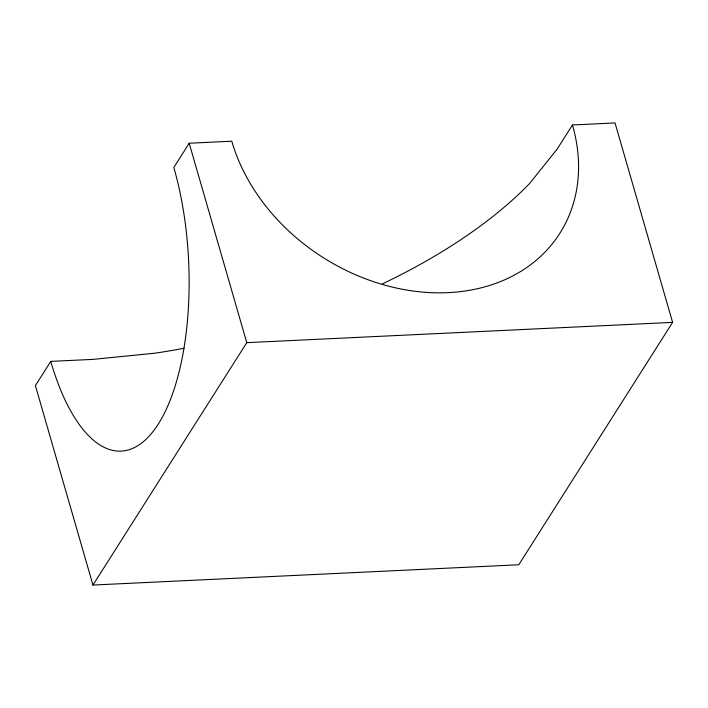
<?xml version="1.0" encoding="UTF-8"?>
<svg xmlns="http://www.w3.org/2000/svg" width="708" height="708" viewBox="0 0 708 708"><rect width="100%" height="100%" fill="white"/><g stroke="black" fill="none" stroke-linecap="round" stroke-linejoin="round"><path stroke-width="1.06" d="M50.781 361.381L35.4 385.621L92.96 585.047L518.796 564.763L672.6 322.379L615.04 122.953L572.453 124.98A186.868 147.423 32.4 0 1 448.173 292.634A186.868 147.423 32.4 0 1 231.79 141.211L189.204 143.237L173.823 167.477A186.868 76.42 87.3 0 1 158.353 423.968A186.868 76.42 87.3 0 1 50.781 361.381L93.217 359.363L155.264 353.15A383.984 176.115 -16.1 0 0 184.062 348.265M92.96 585.047L246.765 342.663L189.204 143.237M572.453 124.98L557.125 149.14L529.584 183.522A383.984 176.115 -16.1 0 1 382.338 283.917M246.765 342.663L672.6 322.379"/></g></svg>
